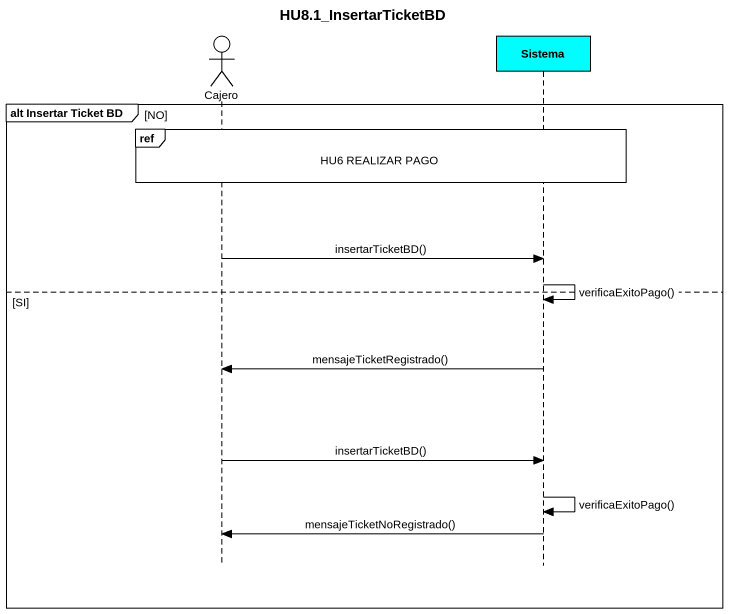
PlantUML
@startuml
title HU8.1_InsertarTicketBD
hide footbox
actor Cajero #FFFFFF
participant Sistema #00FEFE

group alt Insertar Ticket BD [NO]
  ref over Cajero, Sistema : HU6 REALIZAR PAGO
  Cajero -> Sistema : insertarTicketBD()
  Sistema -> Sistema : verificaExitoPago()
else SI
  Sistema -> Cajero : mensajeTicketRegistrado()
  Cajero -> Sistema : insertarTicketBD()
  Sistema -> Sistema : verificaExitoPago()
  Sistema -> Cajero : mensajeTicketNoRegistrado()
end
@enduml
